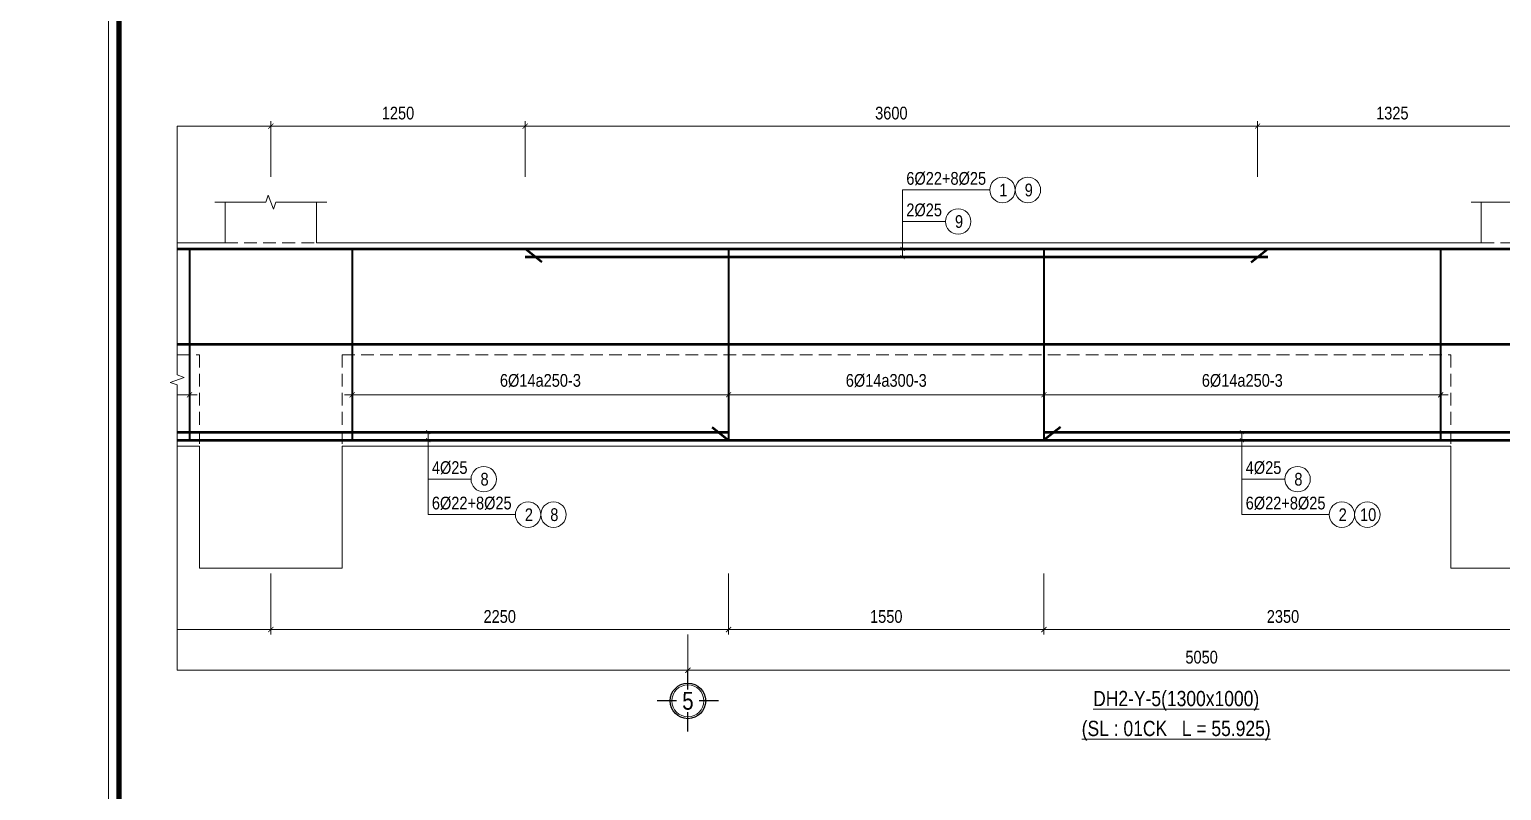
# Model space of a CAD drawing. Header units: millimetres. Extents: x 3014920 to 3563667, y -1638653 to -1356471.
# Drawn here: x 3062204 to 3069440, y -1613173 to -1609431 of the extents above; entities that cross this region are included whole.
import ezdxf
from ezdxf.enums import TextEntityAlignment as Align
from ezdxf.xclip import XClip

# ---------------------------------------------------------------- set-up
doc = ezdxf.new("R2010")
doc.units = ezdxf.units.MM
doc.header["$MEASUREMENT"] = 0
doc.header["$XCLIPFRAME"] = 0
doc.header["$PDMODE"] = 2
doc.linetypes.add('HIDDEN', pattern=[0.375, 0.25, -0.125])
doc.layers.get('0').update_dxf_attribs({"lineweight": 9})
doc.layers.get('Defpoints').update_dxf_attribs({"color": 10, "lineweight": 0})
for name, color, linetype, lineweight in [('2', 2, 'Continuous', 20), ('CDAI', 21, 'Continuous', 40), ('CTHEP', 50, 'Continuous', 50), ('DBAO', 90, 'Continuous', 13), ('DGIONG', 130, 'Continuous', 13), ('DMo', 9, 'HIDDEN', 9), ('KTH', 154, 'Continuous', 9), ('Net khuat', 8, 'HIDDEN', 13), ('TEXT', 7, 'Continuous', 15)]:
    doc.layers.add(name, color=color, linetype=linetype, lineweight=lineweight)
doc.layers.add('8', color=8, linetype='Continuous')
doc.styles.add('HELVECONDENSE', font='VHELVCN_0.TTF')
doc.styles.add('Star-HelCon', font='VHELVCN_0.TTF')
doc.styles.add('TTP-HelCon', font='VHELVCN_0.TTF')
doc.styles.add('VNI-HELVE-CONDENSE', font='VHELVCN_0.TTF')
doc.dimstyles.new('kc-25', dxfattribs={"dimtxt": 62.5, "dimasz": 20, "dimexe": 20, "dimexo": 50, "dimgap": 25, "dimtad": 3, "dimdec": 0, "dimzin": 0, "dimdsep": 46, "dimtxsty": 'VNI-HELVE-CONDENSE', "dimblk": 'DIM', "dimcen": 2.5, "dimclrd": 256, "dimclre": 154, "dimclrt": 7, "dimaunit": 1, "dimadec": 0, "dimazin": 0, "dimtfac": 1, "dimtdec": 0, "dimtix": 1, "dimtmove": 0, "dimatfit": 3, "dimldrblk": 'DOT', "dimfxl": 1, "dimtolj": 1, "dimtzin": 0, "dimarcsym": 0})
doc.dimstyles.new('TTP-25', dxfattribs={"dimscale": 25, "dimtxt": 2.5, "dimasz": 1, "dimexe": 1, "dimexo": 1, "dimgap": 0.09, "dimtad": 0, "dimdec": 4, "dimrnd": 1, "dimzin": 9, "dimdsep": 46, "dimtxsty": 'TTP-HelCon', "dimblk": 'ARCHTICK', "dimcen": 0.09, "dimdle": 1.5, "dimclrd": 256, "dimclre": 256, "dimclrt": 7, "dimadec": 0, "dimazin": 0, "dimtfac": 1, "dimtdec": 4, "dimtmove": 0, "dimatfit": 3, "dimldrblk": 'ARCHTICK', "dimfxl": 1, "dimtvp": 1, "dimtolj": 1, "dimtzin": 0, "dimarcsym": 0})

# ---------------------------------------------------------------- blocks, each defined once
blk = doc.blocks.new('_ArchTick')
at = {"color": 0, "linetype": 'ByBlock', "const_width": 0.15}
blk.add_lwpolyline([(-0.5, -0.5), (0.5, 0.5)], dxfattribs=at)
blk = doc.blocks.new('*D425')
at = {"layer": 'Defpoints', "color": 0, "transparency": 16777216}
for p in [(16425, -550), (18275, -550), (16425, -747.1)]:
    blk.add_point(p, dxfattribs=at)
at = {"layer": 'KTH', "lineweight": -2, "transparency": 16777216}
for p, q in [((16425, -575), (16425, -772.1)), ((18275, -575), (18275, -772.1)), ((18312.5, -747.1), (16387.5, -747.1))]:
    blk.add_line(p, q, dxfattribs=at)
at = {"layer": 'KTH', "lineweight": -2, "transparency": 16777216, "xscale": 25, "yscale": 25, "zscale": 25, "rotation": 180}
blk.add_blockref('_ArchTick', (16425, -747.1), dxfattribs=at)
at = {"layer": 'KTH', "lineweight": -2, "transparency": 16777216, "xscale": 25, "yscale": 25, "zscale": 25}
blk.add_blockref('_ArchTick', (18275, -747.1), dxfattribs=at)
at = {"layer": 'KTH', "color": 7, "transparency": 16777216, "insert": (17350, -677.2), "char_height": 62.5, "attachment_point": 5, "style": 'TTP-HelCon'}
blk.add_mtext('\\A1;6Þ14a250-3', dxfattribs=at)
blk = doc.blocks.new('*D426')
at = {"layer": 'Defpoints', "color": 0, "transparency": 16777216}
for p in [(13775, -1600), (16025, -1600), (16025, -1901)]:
    blk.add_point(p, dxfattribs=at)
at = {"layer": 'KTH', "lineweight": -2, "transparency": 16777216}
for p, q in [((13775, -1625), (13775, -1926)), ((16025, -1625), (16025, -1926)), ((13737.5, -1901), (16062.5, -1901))]:
    blk.add_line(p, q, dxfattribs=at)
at = {"layer": 'KTH', "lineweight": -2, "transparency": 16777216, "xscale": 25, "yscale": 25, "zscale": 25, "rotation": 180}
blk.add_blockref('_ArchTick', (13775, -1901), dxfattribs=at)
at = {"layer": 'KTH', "lineweight": -2, "transparency": 16777216, "xscale": 25, "yscale": 25, "zscale": 25}
blk.add_blockref('_ArchTick', (16025, -1901), dxfattribs=at)
at = {"layer": 'KTH', "color": 7, "transparency": 16777216, "insert": (14900, -1837.2), "char_height": 62.5, "attachment_point": 5, "style": 'TTP-HelCon'}
blk.add_mtext('\\A1;2250', dxfattribs=at)
blk = doc.blocks.new('*D427')
at = {"layer": 'Defpoints', "color": 0, "transparency": 16777216}
for p in [(16025, -1600), (18275, -1600), (18275, -1901)]:
    blk.add_point(p, dxfattribs=at)
at = {"layer": 'KTH', "lineweight": -2, "transparency": 16777216}
for p, q in [((16025, -1625), (16025, -1926)), ((18275, -1625), (18275, -1926)), ((15987.5, -1901), (18312.5, -1901))]:
    blk.add_line(p, q, dxfattribs=at)
at = {"layer": 'KTH', "lineweight": -2, "transparency": 16777216, "xscale": 25, "yscale": 25, "zscale": 25, "rotation": 180}
blk.add_blockref('_ArchTick', (16025, -1901), dxfattribs=at)
at = {"layer": 'KTH', "lineweight": -2, "transparency": 16777216, "xscale": 25, "yscale": 25, "zscale": 25}
blk.add_blockref('_ArchTick', (18275, -1901), dxfattribs=at)
at = {"layer": 'KTH', "color": 7, "transparency": 16777216, "insert": (17150, -1837.2), "char_height": 62.5, "attachment_point": 5, "style": 'TTP-HelCon'}
blk.add_mtext('\\A1;2250', dxfattribs=at)
blk = doc.blocks.new('*D432')
at = {"layer": 'Defpoints', "color": 0, "transparency": 16777216}
for p in [(18075, -1901), (23125, -1901), (23125, -2101)]:
    blk.add_point(p, dxfattribs=at)
at = {"layer": 'KTH', "lineweight": -2, "transparency": 16777216}
for p, q in [((18075, -1926), (18075, -2126)), ((23125, -1926), (23125, -2126)), ((18037.5, -2101), (23162.5, -2101))]:
    blk.add_line(p, q, dxfattribs=at)
at = {"layer": 'KTH', "lineweight": -2, "transparency": 16777216, "xscale": 25, "yscale": 25, "zscale": 25, "rotation": 180}
blk.add_blockref('_ArchTick', (18075, -2101), dxfattribs=at)
at = {"layer": 'KTH', "lineweight": -2, "transparency": 16777216, "xscale": 25, "yscale": 25, "zscale": 25}
blk.add_blockref('_ArchTick', (23125, -2101), dxfattribs=at)
at = {"layer": 'KTH', "color": 7, "transparency": 16777216, "insert": (20600, -2037.2), "char_height": 62.5, "attachment_point": 5, "style": 'TTP-HelCon'}
blk.add_mtext('\\A1;5050', dxfattribs=at)
blk = doc.blocks.new('dau truc')
blk.add_circle((0, 0), 180)
at = {"layer": '8'}
for p, q in [((0, 127), (0, 345)), ((-127, 0), (-345, 0)), ((0, -345), (0, -127)), ((345, 0), (127, 0))]:
    blk.add_line(p, q, dxfattribs=at)
blk.add_circle((0, 0), 200, dxfattribs=at)
at = {"layer": 'TEXT', "style": 'HELVECONDENSE'}
blk.add_attdef('A', text='', height=233, dxfattribs=at).set_placement((0, 0), align=Align.MIDDLE)
blk = doc.blocks.new('*D445')
at = {"layer": 'Defpoints', "color": 0, "transparency": 16777216}
for p in [(13775, -550), (15625, -550), (15625, -747.1)]:
    blk.add_point(p, dxfattribs=at)
at = {"layer": 'KTH', "lineweight": -2, "transparency": 16777216}
for p, q in [((13775, -575), (13775, -772.1)), ((15625, -575), (15625, -772.1)), ((13737.5, -747.1), (15662.5, -747.1))]:
    blk.add_line(p, q, dxfattribs=at)
at = {"layer": 'KTH', "lineweight": -2, "transparency": 16777216, "xscale": 25, "yscale": 25, "zscale": 25, "rotation": 180}
blk.add_blockref('_ArchTick', (13775, -747.1), dxfattribs=at)
at = {"layer": 'KTH', "lineweight": -2, "transparency": 16777216, "xscale": 25, "yscale": 25, "zscale": 25}
blk.add_blockref('_ArchTick', (15625, -747.1), dxfattribs=at)
at = {"layer": 'KTH', "color": 7, "transparency": 16777216, "insert": (14700, -677.2), "char_height": 62.5, "attachment_point": 5, "style": 'TTP-HelCon'}
blk.add_mtext('\\A1;6Þ14a250-3', dxfattribs=at)
blk = doc.blocks.new('*D449')
at = {"layer": 'Defpoints', "color": 0, "transparency": 16777216}
for p in [(14775, 574), (14775, 300), (16025, 300)]:
    blk.add_point(p, dxfattribs=at)
at = {"layer": 'KTH', "lineweight": -2, "transparency": 16777216}
for p, q in [((14775, 325), (14775, 599)), ((16025, 325), (16025, 599)), ((16062.5, 574), (14737.5, 574))]:
    blk.add_line(p, q, dxfattribs=at)
at = {"layer": 'KTH', "lineweight": -2, "transparency": 16777216, "xscale": 25, "yscale": 25, "zscale": 25, "rotation": 180}
blk.add_blockref('_ArchTick', (14775, 574), dxfattribs=at)
at = {"layer": 'KTH', "lineweight": -2, "transparency": 16777216, "xscale": 25, "yscale": 25, "zscale": 25}
blk.add_blockref('_ArchTick', (16025, 574), dxfattribs=at)
at = {"layer": 'KTH', "color": 7, "transparency": 16777216, "insert": (15400, 637.8), "char_height": 62.5, "attachment_point": 5, "style": 'TTP-HelCon'}
blk.add_mtext('\\A1;1250', dxfattribs=at)
blk = doc.blocks.new('*D450')
at = {"layer": 'Defpoints', "color": 0, "transparency": 16777216}
for p in [(17275, 574), (16025, 300), (17275, 300)]:
    blk.add_point(p, dxfattribs=at)
at = {"layer": 'KTH', "lineweight": -2, "transparency": 16777216}
for p, q in [((16025, 325), (16025, 599)), ((17275, 325), (17275, 599)), ((15987.5, 574), (17312.5, 574))]:
    blk.add_line(p, q, dxfattribs=at)
at = {"layer": 'KTH', "lineweight": -2, "transparency": 16777216, "xscale": 25, "yscale": 25, "zscale": 25, "rotation": 180}
blk.add_blockref('_ArchTick', (16025, 574), dxfattribs=at)
at = {"layer": 'KTH', "lineweight": -2, "transparency": 16777216, "xscale": 25, "yscale": 25, "zscale": 25}
blk.add_blockref('_ArchTick', (17275, 574), dxfattribs=at)
at = {"layer": 'KTH', "color": 7, "transparency": 16777216, "insert": (16650, 637.8), "char_height": 62.5, "attachment_point": 5, "style": 'TTP-HelCon'}
blk.add_mtext('\\A1;1250', dxfattribs=at)
blk = doc.blocks.new('*D459')
at = {"layer": 'Defpoints', "color": 0, "transparency": 16777216}
for p in [(8675, -1901), (18075, -1901), (8675, -2101)]:
    blk.add_point(p, dxfattribs=at)
at = {"layer": 'KTH', "lineweight": -2, "transparency": 16777216}
for p, q in [((8675, -1926), (8675, -2126)), ((18075, -1926), (18075, -2126)), ((18112.5, -2101), (8637.5, -2101))]:
    blk.add_line(p, q, dxfattribs=at)
at = {"layer": 'KTH', "lineweight": -2, "transparency": 16777216, "xscale": 25, "yscale": 25, "zscale": 25, "rotation": 180}
blk.add_blockref('_ArchTick', (8675, -2101), dxfattribs=at)
at = {"layer": 'KTH', "lineweight": -2, "transparency": 16777216, "xscale": 25, "yscale": 25, "zscale": 25}
blk.add_blockref('_ArchTick', (18075, -2101), dxfattribs=at)
at = {"layer": 'KTH', "color": 7, "transparency": 16777216, "insert": (13375, -2037.2), "char_height": 62.5, "attachment_point": 5, "style": 'TTP-HelCon'}
blk.add_mtext('\\A1;9400', dxfattribs=at)
blk = doc.blocks.new('*D460')
at = {"layer": 'Defpoints', "color": 0, "transparency": 16777216}
for p in [(17275, 574), (17275, 300), (20875, 300)]:
    blk.add_point(p, dxfattribs=at)
at = {"layer": 'KTH', "lineweight": -2, "transparency": 16777216}
for p, q in [((17275, 325), (17275, 599)), ((20875, 325), (20875, 599)), ((20912.5, 574), (17237.5, 574))]:
    blk.add_line(p, q, dxfattribs=at)
at = {"layer": 'KTH', "lineweight": -2, "transparency": 16777216, "xscale": 25, "yscale": 25, "zscale": 25, "rotation": 180}
blk.add_blockref('_ArchTick', (17275, 574), dxfattribs=at)
at = {"layer": 'KTH', "lineweight": -2, "transparency": 16777216, "xscale": 25, "yscale": 25, "zscale": 25}
blk.add_blockref('_ArchTick', (20875, 574), dxfattribs=at)
at = {"layer": 'KTH', "color": 7, "transparency": 16777216, "insert": (19075, 637.8), "char_height": 62.5, "attachment_point": 5, "style": 'TTP-HelCon'}
blk.add_mtext('\\A1;3600', dxfattribs=at)
blk = doc.blocks.new('*D461')
at = {"layer": 'Defpoints', "color": 0, "transparency": 16777216}
for p in [(20875, 574), (20875, 300), (22200, 300)]:
    blk.add_point(p, dxfattribs=at)
at = {"layer": 'KTH', "lineweight": -2, "transparency": 16777216}
for p, q in [((20875, 325), (20875, 599)), ((22200, 325), (22200, 599)), ((22237.5, 574), (20837.5, 574))]:
    blk.add_line(p, q, dxfattribs=at)
at = {"layer": 'KTH', "lineweight": -2, "transparency": 16777216, "xscale": 25, "yscale": 25, "zscale": 25, "rotation": 180}
blk.add_blockref('_ArchTick', (20875, 574), dxfattribs=at)
at = {"layer": 'KTH', "lineweight": -2, "transparency": 16777216, "xscale": 25, "yscale": 25, "zscale": 25}
blk.add_blockref('_ArchTick', (22200, 574), dxfattribs=at)
at = {"layer": 'KTH', "color": 7, "transparency": 16777216, "insert": (21537.5, 637.8), "char_height": 62.5, "attachment_point": 5, "style": 'TTP-HelCon'}
blk.add_mtext('\\A1;1325', dxfattribs=at)
blk = doc.blocks.new('*D462')
at = {"layer": 'Defpoints', "color": 0, "transparency": 16777216}
for p in [(18275, -1600), (19825, -1600), (18275, -1901)]:
    blk.add_point(p, dxfattribs=at)
at = {"layer": 'KTH', "lineweight": -2, "transparency": 16777216}
for p, q in [((18275, -1625), (18275, -1926)), ((19825, -1625), (19825, -1926)), ((19862.5, -1901), (18237.5, -1901))]:
    blk.add_line(p, q, dxfattribs=at)
at = {"layer": 'KTH', "lineweight": -2, "transparency": 16777216, "xscale": 25, "yscale": 25, "zscale": 25, "rotation": 180}
blk.add_blockref('_ArchTick', (18275, -1901), dxfattribs=at)
at = {"layer": 'KTH', "lineweight": -2, "transparency": 16777216, "xscale": 25, "yscale": 25, "zscale": 25}
blk.add_blockref('_ArchTick', (19825, -1901), dxfattribs=at)
at = {"layer": 'KTH', "color": 7, "transparency": 16777216, "insert": (19050, -1837.2), "char_height": 62.5, "attachment_point": 5, "style": 'TTP-HelCon'}
blk.add_mtext('\\A1;1550', dxfattribs=at)
blk = doc.blocks.new('*D463')
at = {"layer": 'Defpoints', "color": 0, "transparency": 16777216}
for p in [(19825, -1600), (22175, -1600), (19825, -1901)]:
    blk.add_point(p, dxfattribs=at)
at = {"layer": 'KTH', "lineweight": -2, "transparency": 16777216}
for p, q in [((19825, -1625), (19825, -1926)), ((22175, -1625), (22175, -1926)), ((22212.5, -1901), (19787.5, -1901))]:
    blk.add_line(p, q, dxfattribs=at)
at = {"layer": 'KTH', "lineweight": -2, "transparency": 16777216, "xscale": 25, "yscale": 25, "zscale": 25, "rotation": 180}
blk.add_blockref('_ArchTick', (19825, -1901), dxfattribs=at)
at = {"layer": 'KTH', "lineweight": -2, "transparency": 16777216, "xscale": 25, "yscale": 25, "zscale": 25}
blk.add_blockref('_ArchTick', (22175, -1901), dxfattribs=at)
at = {"layer": 'KTH', "color": 7, "transparency": 16777216, "insert": (21000, -1837.2), "char_height": 62.5, "attachment_point": 5, "style": 'TTP-HelCon'}
blk.add_mtext('\\A1;2350', dxfattribs=at)
blk = doc.blocks.new('*D464')
at = {"layer": 'Defpoints', "color": 0, "transparency": 16777216}
for p in [(18275, -550), (19825, -550), (19825, -747.1)]:
    blk.add_point(p, dxfattribs=at)
at = {"layer": 'KTH', "lineweight": -2, "transparency": 16777216}
for p, q in [((18275, -575), (18275, -772.1)), ((19825, -575), (19825, -772.1)), ((18237.5, -747.1), (19862.5, -747.1))]:
    blk.add_line(p, q, dxfattribs=at)
at = {"layer": 'KTH', "lineweight": -2, "transparency": 16777216, "xscale": 25, "yscale": 25, "zscale": 25, "rotation": 180}
blk.add_blockref('_ArchTick', (18275, -747.1), dxfattribs=at)
at = {"layer": 'KTH', "lineweight": -2, "transparency": 16777216, "xscale": 25, "yscale": 25, "zscale": 25}
blk.add_blockref('_ArchTick', (19825, -747.1), dxfattribs=at)
at = {"layer": 'KTH', "color": 7, "transparency": 16777216, "insert": (19050, -677.2), "char_height": 62.5, "attachment_point": 5, "style": 'TTP-HelCon'}
blk.add_mtext('\\A1;6Þ14a300-3', dxfattribs=at)
blk = doc.blocks.new('*D465')
at = {"layer": 'Defpoints', "color": 0, "transparency": 16777216}
for p in [(19825, -550), (21775, -550), (21775, -747.1)]:
    blk.add_point(p, dxfattribs=at)
at = {"layer": 'KTH', "lineweight": -2, "transparency": 16777216}
for p, q in [((19825, -575), (19825, -772.1)), ((21775, -575), (21775, -772.1)), ((19787.5, -747.1), (21812.5, -747.1))]:
    blk.add_line(p, q, dxfattribs=at)
at = {"layer": 'KTH', "lineweight": -2, "transparency": 16777216, "xscale": 25, "yscale": 25, "zscale": 25, "rotation": 180}
blk.add_blockref('_ArchTick', (19825, -747.1), dxfattribs=at)
at = {"layer": 'KTH', "lineweight": -2, "transparency": 16777216, "xscale": 25, "yscale": 25, "zscale": 25}
blk.add_blockref('_ArchTick', (21775, -747.1), dxfattribs=at)
at = {"layer": 'KTH', "color": 7, "transparency": 16777216, "insert": (20800, -677.2), "char_height": 62.5, "attachment_point": 5, "style": 'TTP-HelCon'}
blk.add_mtext('\\A1;6Þ14a250-3', dxfattribs=at)
blk = doc.blocks.new('DIM')
h = blk.add_hatch(color=1)
h.paths.add_polyline_path([(0.49, 0.29, 1), (0.29, 0.49), (-0.19, 0), (0.19, 0)])
h.paths.add_polyline_path([(0.19, 0), (-0.19, 0), (-0.49, -0.29, 1), (-0.29, -0.49)])
at = {"color": 9}
for p, q in [((-0.19, 0), (-1.5, 0)), ((0.19, 0), (1.5, 0))]:
    blk.add_line(p, q, dxfattribs=at)
at = {"color": 1}
for p, q in [((-0.49, -0.29), (0.29, 0.49)), ((-0.29, -0.49), (0.49, 0.29)), ((-0.19, 0), (0.19, 0))]:
    blk.add_line(p, q, dxfattribs=at)
blk.add_arc((-0.39, -0.39), 0.138, 135, 315, dxfattribs=at)
blk = doc.blocks.new('*D2477')
at = {"layer": 'Defpoints', "color": 0, "transparency": 16777216}
for p in [(22799.9, -2220.4), (11649.9, -2440.3), (22799.9, -2721.4)]:
    blk.add_point(p, dxfattribs=at)
at = {"layer": 'KTH', "lineweight": -2, "transparency": 16777216}
for p, q in [((22799.9, -2245.4), (22799.9, -2746.4)), ((11649.9, -2465.3), (11649.9, -2746.4)), ((11612.4, -2721.4), (22837.4, -2721.4))]:
    blk.add_line(p, q, dxfattribs=at)
at = {"layer": 'KTH', "lineweight": -2, "transparency": 16777216, "xscale": 25, "yscale": 25, "zscale": 25, "rotation": 180}
blk.add_blockref('_ArchTick', (11649.9, -2721.4), dxfattribs=at)
at = {"layer": 'KTH', "lineweight": -2, "transparency": 16777216, "xscale": 25, "yscale": 25, "zscale": 25}
blk.add_blockref('_ArchTick', (22799.9, -2721.4), dxfattribs=at)
at = {"layer": 'KTH', "color": 7, "transparency": 16777216, "insert": (17224.9, -2657.6), "char_height": 62.5, "attachment_point": 5, "style": 'TTP-HelCon'}
blk.add_mtext('\\A1;11150', dxfattribs=at)
blk = doc.blocks.new('CHG_XX_Khung ten')
blk.add_lwpolyline([(15, 579), (826, 579), (826, 15), (15, 15)], close=True)
at = {"color": 4, "linetype": 'Continuous', "const_width": 1}
blk.add_lwpolyline([(17, 577), (824, 577), (824, 17), (17, 17)], close=True, dxfattribs=at)
blk = doc.blocks.new('2Y-5')
at = {"layer": 'CDAI'}
for points in [[(15624.99999, -30), (15624.99999, -970)], [(16425.00001, -30), (16425.00001, -970)], [(18275.00001, -30), (18275.00001, -970)], [(19825, -30), (19825, -970)], [(21775, -30), (21775, -970)]]:
    blk.add_lwpolyline(points, dxfattribs=at)
at = {"layer": 'CTHEP'}
for p, q in [((17356.4259, -94.5255), (17275.00001, -30)), ((20843.57411, -94.5255), (20925, -30)), ((55785, -500), (100, -500)), ((18193.57412, -905.4745), (18275.00001, -970)), ((19906.42589, -905.4745), (19825, -970))]:
    blk.add_line(p, q, dxfattribs=at)
for points in [[(25, -230), (25, -30), (55895, -30), (55895, -230)], [(20925, -70), (17275.00001, -70)], [(25, -370), (25, -970), (55895, -970), (55895, -370)], [(13774.99999, -930), (18275.00001, -930)], [(19825, -930), (27875, -930)]]:
    blk.add_lwpolyline(points, dxfattribs=at)
at = {"layer": 'DBAO', "linetype": 'Continuous'}
for p, q in [((15800.00001, 200), (15800.00001, 0)), ((16249.99251, 200), (16249.99251, 0)), ((21975, 200), (21975, 0)), ((10074.99251, 0), (15800.00001, 0)), ((16249.99251, 0), (21975, 0))]:
    blk.add_line(p, q, dxfattribs=at)
at = {"layer": 'DBAO', "linetype": 'Continuous', "flags": 128}
for points in [[(15675, -1000), (10200, -1000)], [(21825.00001, -1000), (16375, -1000)]]:
    blk.add_lwpolyline(points, dxfattribs=at)
at = {"layer": 'DBAO'}
for points in [[(15675, -1000), (15675, -1600), (16375, -1600), (16375, -1000)], [(21825, -1000), (21825, -1600), (22525, -1600), (22525, -1000)]]:
    blk.add_lwpolyline(points, dxfattribs=at)
at = {"layer": 'DGIONG', "linetype": 'Continuous', "flags": 128}
for points in [[(16299.99251, 200), (16049.98876, 200), (16037.48876, 165.65653), (16012.48876, 234.34347), (15999.98876, 200), (15749.98501, 200)], [(22475, 200), (22199.98876, 200), (22187.48876, 165.65653), (22162.48876, 234.34347), (22149.98876, 200), (21924.985, 200)]]:
    blk.add_lwpolyline(points, dxfattribs=at)
at = {"layer": 'DGIONG'}
for centre in [(19621.41155, 260.04133), (19746.41155, 260.04133), (19403.52205, 105.06033), (17071.33041, -1161.87684), (21071.71755, -1161.87684), (17289.21991, -1336.15184), (17414.21991, -1336.15184), (21289.60705, -1336.15184), (21414.60705, -1336.15184)]:
    blk.add_circle(centre, 62.5, dxfattribs=at)
at = {"layer": 'Net khuat', "ltscale": 250}
for p, q in [((15800.00001, 0), (16249.99251, 0)), ((21975, 0), (22425, 0)), ((10200.00001, -550), (15675, -550)), ((15675, -550), (15675, -1000)), ((16375.00001, -550), (21825, -550)), ((16375.00001, -550), (16375.00001, -1000)), ((21825, -550), (21825, -1000))]:
    blk.add_line(p, q, dxfattribs=at)
at = {"layer": '2', "ltscale": 300}
ref = blk.add_blockref('dau truc', (18074.99999, -2251.86454), dxfattribs=dict(at, xscale=0.436713129747659, yscale=0.436713129747659, zscale=0.436713129747659))
ref.add_attrib('A', '5', dxfattribs={"layer": 'TEXT', "height": 87.5, "style": 'HELVECONDENSE'}).set_placement((18074.99999, -2251.86454), align=Align.MIDDLE)
at = {"layer": 'TEXT', "style": 'TTP-HelCon'}
for s, p in [('6Þ22+8Þ25', (19148.60367, 285.89428, 0)), ('2Þ25', (19148.60367, 130.91328, 0)), ('4Þ25', (16816.41204, -1136.02389, 0)), ('4Þ25', (20816.79917, -1136.02389, 0)), ('6Þ22+8Þ25', (16816.41204, -1310.29889, 0)), ('6Þ22+8Þ25', (20816.79917, -1310.29889, 0))]:
    blk.add_text(s, height=62.5, dxfattribs=at).set_placement(p)
at = {"layer": 'TEXT', "style": 'Star-HelCon'}
for s, p in [('1', (19625.57821, 260.04133)), ('9', (19750.57821, 260.04133)), ('9', (19407.68871, 105.06033)), ('8', (17075.49708, -1161.87684)), ('8', (21075.88421, -1161.87684)), ('2', (17293.38658, -1336.15184)), ('8', (17418.38658, -1336.15184)), ('2', (21293.77371, -1336.15184)), ('10', (21418.77371, -1336.15184))]:
    blk.add_text(s, height=62.5, dxfattribs=at).set_placement(p, align=Align.MIDDLE)
at = {"layer": 'TEXT', "style": 'TTP-HelCon'}
for s, p in [('%%UDH2-Y-5(1300x1000)', (20475.01356, -2277.69)), ('%%U(SL : 01CK   L = 55.925)', (20475.01356, -2424.5846))]:
    blk.add_text(s, height=75, dxfattribs=at).set_placement(p, align=Align.CENTER)
at = {"layer": 'KTH'}
for base, p1, p2, picture, middle in [((14775.0078167473, 574.0046080439), (16025.0115674208, 299.9999999991), (14775.0078167473, 300.0000000005), '*D449', (15400.009692084, 637.8379413773)), ((17275.00001, 574.00461), (20875.00715, 300), (17275.00001, 300), '*D460', (19075.00358, 637.83794)), ((20875.007153, 574.004608), (22200, 300), (20875.007153, 300), '*D461', (21537.503576, 637.837941)), ((16025, -1901.04426), (13775.00033, -1600), (16025, -1600), '*D426', (14900.00017, -1837.21093)), ((18275.00001, -1901.04426), (16025, -1600), (18275.00001, -1600), '*D427', (17150, -1837.21093)), ((8674.99999, -2101), (18074.99999, -1901.04426), (8674.99999, -1901.04426), '*D459', (13374.99999, -2037.16667))]:
    dim = blk.add_linear_dim(base=base, p1=p1, p2=p2, dimstyle='TTP-25', override={"dimtmove": 1}, dxfattribs=at)
    dim.commit()
    dim.dimension.update_dxf_attribs({"geometry": picture, "text_midpoint": middle})
for base, p1, p2, picture, middle in [((17275.00001, 574.00461), (16025.01157, 300), (17275.00001, 300), '*D450', (16650.00579, 637.83794)), ((18275.00001, -1901.04426), (19825, -1600), (18275.00001, -1600), '*D462', (19050, -1837.21093)), ((19825, -1901.04426), (22175.00001, -1600), (19825, -1600), '*D463', (21000, -1837.21093)), ((23124.99999, -2101), (18074.99999, -1901.04426), (23124.99999, -1901.04426), '*D432', (20599.99999, -2037.16667))]:
    dim = blk.add_linear_dim(base=base, p1=p1, p2=p2, angle=180, dimstyle='TTP-25', override={"dimtmove": 1}, dxfattribs=at)
    dim.commit()
    dim.dimension.update_dxf_attribs({"geometry": picture, "text_midpoint": middle})
for base, p1, p2, text, picture, middle in [((15624.99999, -747.13667), (13775.00748, -550), (15624.99999, -550), '6Þ14a250-3', '*D445', (14700.00374, -677.22)), ((19825, -747.13667), (18275.00001, -550), (19825, -550), '6Þ14a300-3', '*D464', (19050, -677.22)), ((21775, -747.13667), (19825, -550), (21775, -550), '6Þ14a250-3', '*D465', (20800, -677.22))]:
    dim = blk.add_linear_dim(base=base, p1=p1, p2=p2, text=text, dimstyle='TTP-25', override={"dimtmove": 1}, dxfattribs=at)
    dim.commit()
    dim.dimension.update_dxf_attribs({"geometry": picture, "text_midpoint": middle})
dim = blk.add_linear_dim(base=(16425.00001, -747.13667), p1=(18275.00001, -550), p2=(16425.00001, -550), angle=180, text='6Þ14a250-3', dimstyle='TTP-25', override={"dimtmove": 1}, dxfattribs=at)
dim.commit()
dim.dimension.update_dxf_attribs({"geometry": '*D425', "text_midpoint": (17350.00001, -677.22)})
at = {"layer": 'DGIONG'}
for points in [[(19130.09195, -30), (19130.09164, 260.04133), (19558.91155, 260.04133)], [(19130.092, -70), (19130.09164, 105.06033), (19341.02205, 105.06033)], [(16797.90037, -930), (16797.90001, -1161.87684), (17008.83041, -1161.87684)], [(20798.2875, -930), (20798.28714, -1161.87684), (21009.21755, -1161.87684)], [(16797.90032, -970), (16797.90001, -1336.15184), (17226.71991, -1336.15184)], [(20798.28745, -970), (20798.28714, -1336.15184), (21227.10705, -1336.15184)]]:
    blk.add_leader(points, dimstyle='kc-25', override={"dimtad": 0, "dimldrblk": 'ArchTick', "dimfxl": 100, "dimarcsym": 1}, dxfattribs=at)
blk = doc.blocks.new('2Y-3')
at = {"layer": 'KTH'}
dim = blk.add_linear_dim(base=(22799.90511, -2721.4235), p1=(11649.90511, -2440.2723), p2=(22799.90511, -2220.4235), angle=180, dimstyle='TTP-25', override={"dimtmove": 1}, dxfattribs=at)
dim.commit()
dim.dimension.update_dxf_attribs({"geometry": '*D2477', "text_midpoint": (17224.90511, -2657.59017)})

msp = doc.modelspace()

# ---------------------------------------------------------------- linework, layer by layer
at = {"layer": 'DGIONG', "linetype": 'Continuous', "elevation": 0, "flags": 128}
msp.add_lwpolyline([(3062930.16354, -1612580.88858), (3062930.16363, -1611178.45691), (3062895.82016, -1611165.95691), (3062964.50709, -1611140.95691), (3062930.16363, -1611128.45691), (3062930.16352, -1609905.88397)], dxfattribs=at)

# ---------------------------------------------------------------- block references
ref = msp.add_blockref('2Y-3', (3041686.43738, -1607098.25265))
XClip(ref).set_block_clipping_path([(-844.3451754767, -3376.8183166392), (14541.3441240652, 809.3469765978)])
at = {"layer": 'DMo'}
ref = msp.add_blockref('2Y-5', (3047365.76685, -1610479.88858), dxfattribs=at)
XClip(ref).set_block_clipping_path([(15564.3966577621, -2756.8021740001), (32506.7499601212, 706.072046997)])

# ---------------------------------------------------------------- next in the draw order: block references
at = {"color": 5, "xscale": 25.92478421704392, "yscale": 25.92478421704392, "zscale": 25.92478421704392}
msp.add_blockref('CHG_XX_Khung ten', (3062204.1144, -1621074.38806), dxfattribs=at)

doc.saveas('drawing.dxf')
